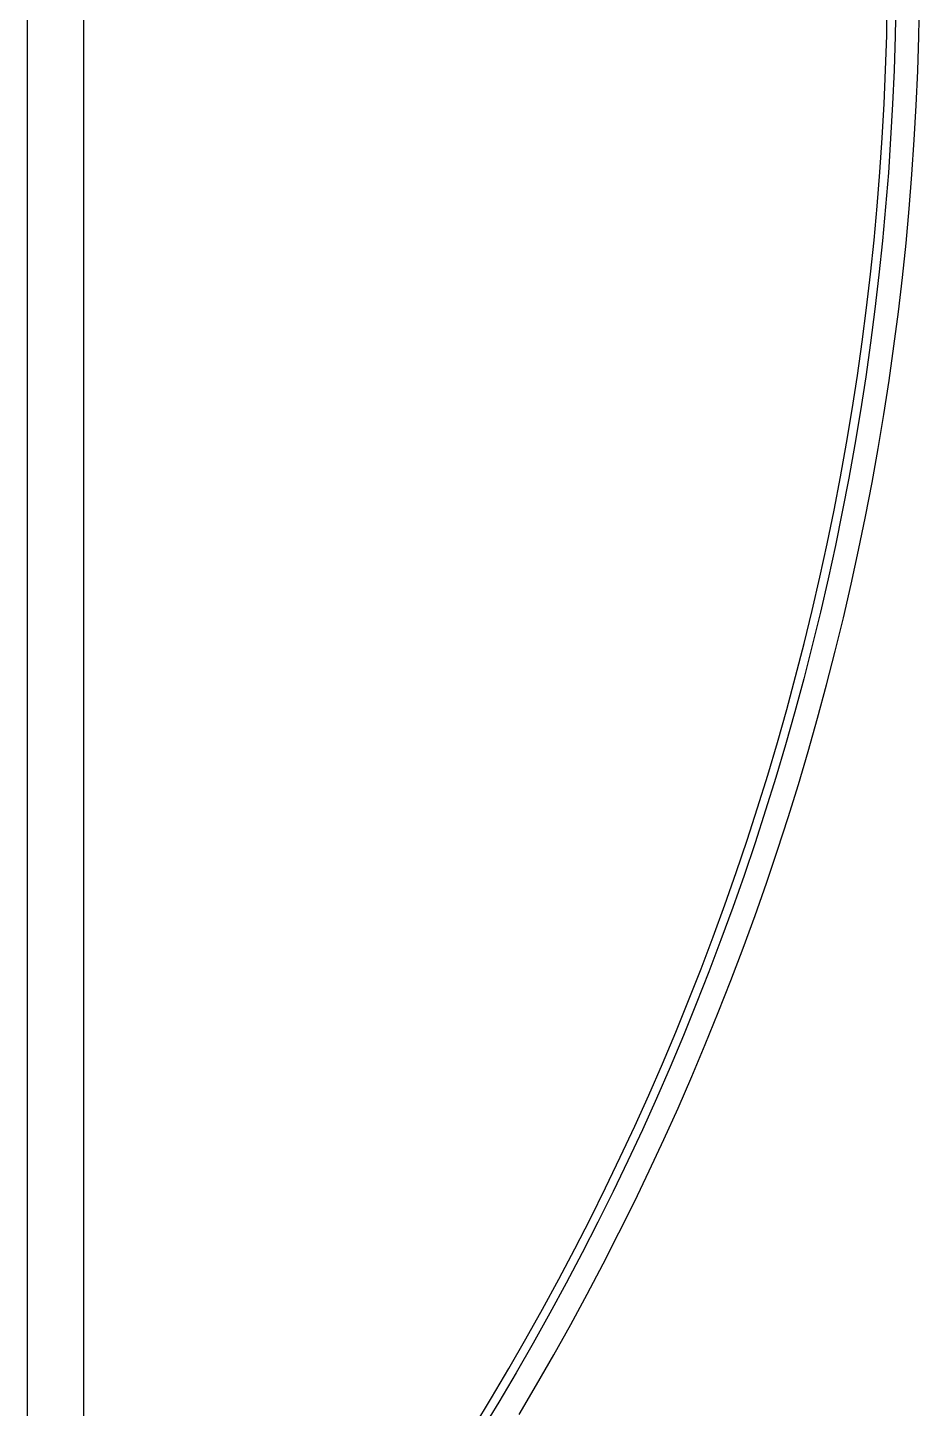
# Model space of a CAD drawing. Extents: x -16 to 83, y -18 to 83.
# Drawn here: x 66.75 to 82.75, y 6.4 to 31.17 of the extents above; entities that cross this region are included whole.
import ezdxf

# ---------------------------------------------------------------- set-up
doc = ezdxf.new("R2010")
doc.units = 0

msp = doc.modelspace()

# ---------------------------------------------------------------- linework, layer by layer
for p, q in [((67.75, 67.25), (67.75, -2.75)), ((66.75, -2.25), (66.75, 66.75)), ((82.16, 31.0248), (82.1712, 31.6373)), ((82.3212, 31.6355), (82.3099, 31.0211)), ((82.7348, 31.0107), (82.7462, 31.6303)), ((82.1412, 30.4124), (82.16, 31.0248)), ((82.3099, 31.0211), (82.2911, 30.4069)), ((82.7158, 30.3912), (82.7348, 31.0107)), ((82.1149, 29.8003), (82.1412, 30.4124)), ((82.2911, 30.4069), (82.2647, 29.7929)), ((82.6892, 29.7721), (82.7158, 30.3912)), ((82.081, 29.1886), (82.1149, 29.8003)), ((82.2647, 29.7929), (82.2308, 29.1794)), ((82.655, 29.1533), (82.6892, 29.7721)), ((82.0397, 28.5773), (82.081, 29.1886)), ((82.2308, 29.1794), (82.1893, 28.5663)), ((82.6132, 28.535), (82.655, 29.1533)), ((81.9909, 27.9666), (82.0397, 28.5773)), ((82.1893, 28.5663), (82.1404, 27.9537)), ((82.5638, 27.9172), (82.6132, 28.535)), ((81.9346, 27.3565), (81.9909, 27.9666)), ((82.1404, 27.9537), (82.0839, 27.3418)), ((82.5068, 27.3001), (82.5638, 27.9172)), ((81.8708, 26.7472), (81.9346, 27.3565)), ((82.0839, 27.3418), (82.0199, 26.7306)), ((82.4423, 26.6838), (82.5068, 27.3001)), ((81.7995, 26.1387), (81.8708, 26.7472)), ((82.0199, 26.7306), (81.9484, 26.1203)), ((82.3702, 26.0683), (82.4423, 26.6838)), ((81.7208, 25.5311), (81.7995, 26.1387)), ((81.9484, 26.1203), (81.8694, 25.5109)), ((82.2906, 25.4537), (82.3702, 26.0683)), ((81.6346, 24.9245), (81.7208, 25.5311)), ((81.8694, 25.5109), (81.783, 24.9025)), ((82.2034, 24.8401), (82.2906, 25.4537)), ((81.541, 24.319), (81.6346, 24.9245)), ((81.783, 24.9025), (81.6891, 24.2952)), ((82.1087, 24.2277), (82.2034, 24.8401)), ((81.44, 23.7147), (81.541, 24.319)), ((81.6891, 24.2952), (81.5878, 23.6891)), ((82.0065, 23.6164), (82.1087, 24.2277)), ((81.3315, 23.1117), (81.44, 23.7147)), ((81.5878, 23.6891), (81.479, 23.0843)), ((81.8968, 23.0065), (82.0065, 23.6164)), ((81.2157, 22.5101), (81.3315, 23.1117)), ((81.479, 23.0843), (81.3628, 22.4809)), ((81.7796, 22.3979), (81.8968, 23.0065)), ((81.0925, 21.91), (81.2157, 22.5101)), ((81.3628, 22.4809), (81.2392, 21.8789)), ((81.655, 21.7909), (81.7796, 22.3979)), ((80.9619, 21.3114), (81.0925, 21.91)), ((81.2392, 21.8789), (81.1083, 21.2785)), ((81.5229, 21.1854), (81.655, 21.7909)), ((80.824, 20.7144), (80.9619, 21.3114)), ((81.1083, 21.2785), (80.97, 20.6798)), ((81.3835, 20.5816), (81.5229, 21.1854)), ((80.6788, 20.1192), (80.824, 20.7144)), ((80.97, 20.6798), (80.8243, 20.0828)), ((81.2366, 19.9795), (81.3835, 20.5816)), ((80.5263, 19.5258), (80.6788, 20.1192)), ((80.8243, 20.0828), (80.6713, 19.4876)), ((81.0823, 19.3793), (81.2366, 19.9795)), ((80.3665, 18.9344), (80.5263, 19.5258)), ((80.6713, 19.4876), (80.5111, 18.8944)), ((80.9207, 18.781), (81.0823, 19.3793)), ((80.1995, 18.3449), (80.3665, 18.9344)), ((80.5111, 18.8944), (80.3436, 18.3031)), ((80.7517, 18.1848), (80.9207, 18.781)), ((80.0252, 17.7575), (80.1995, 18.3449)), ((80.3436, 18.3031), (80.1688, 17.714)), ((80.5755, 17.5906), (80.7517, 18.1848)), ((79.8438, 17.1724), (80.0252, 17.7575)), ((80.1688, 17.714), (79.9868, 17.1271)), ((80.392, 16.9987), (80.5755, 17.5906)), ((79.6552, 16.5894), (79.8438, 17.1724)), ((79.9868, 17.1271), (79.7976, 16.5424)), ((80.2012, 16.4091), (80.392, 16.9987)), ((79.4594, 16.0089), (79.6552, 16.5894)), ((79.7976, 16.5424), (79.6013, 15.9601)), ((80.0032, 15.8218), (80.2012, 16.4091)), ((79.2566, 15.4308), (79.4594, 16.0089)), ((79.6013, 15.9601), (79.3978, 15.3802)), ((79.798, 15.2371), (80.0032, 15.8218)), ((79.0466, 14.8552), (79.2566, 15.4308)), ((79.3978, 15.3802), (79.1872, 14.8029)), ((79.5856, 14.6549), (79.798, 15.2371)), ((78.8297, 14.2822), (79.0466, 14.8552)), ((79.1872, 14.8029), (78.9696, 14.2283)), ((79.3661, 14.0753), (79.5856, 14.6549)), ((78.6057, 13.712), (78.8297, 14.2822)), ((78.9696, 14.2283), (78.7449, 13.6563)), ((79.1396, 13.4985), (79.3661, 14.0753)), ((78.3747, 13.1445), (78.6057, 13.712)), ((78.7449, 13.6563), (78.5133, 13.0871)), ((78.9059, 12.9245), (79.1396, 13.4985)), ((78.1367, 12.58), (78.3747, 13.1445)), ((78.5133, 13.0871), (78.2746, 12.5209)), ((78.6652, 12.3534), (78.9059, 12.9245)), ((77.8919, 12.0183), (78.1367, 12.58)), ((78.2746, 12.5209), (78.0291, 11.9576)), ((78.4176, 11.7853), (78.6652, 12.3534)), ((77.6402, 11.4598), (77.8919, 12.0183)), ((78.0291, 11.9576), (77.7766, 11.3973)), ((78.163, 11.2203), (78.4176, 11.7853)), ((77.3817, 10.9043), (77.6402, 11.4598)), ((77.7766, 11.3973), (77.5173, 10.8402)), ((77.9015, 10.6585), (78.163, 11.2203)), ((77.1163, 10.3521), (77.3817, 10.9043)), ((77.5173, 10.8402), (77.2511, 10.2863)), ((77.6331, 10.0999), (77.9015, 10.6585)), ((76.8442, 9.80316), (77.1163, 10.3521)), ((77.2511, 10.2863), (76.9782, 9.73572)), ((77.3578, 9.54463), (77.6331, 10.0999)), ((76.5654, 9.25761), (76.8442, 9.80316)), ((76.9782, 9.73572), (76.6985, 9.18854)), ((77.0758, 8.9928), (77.3578, 9.54463)), ((76.2799, 8.71553), (76.5654, 9.25761)), ((76.6985, 9.18854), (76.4122, 8.64482)), ((76.787, 8.44447), (77.0758, 8.9928)), ((75.9878, 8.17699), (76.2799, 8.71553)), ((76.4122, 8.64482), (76.1192, 8.10466)), ((76.4915, 7.89972), (76.787, 8.44447)), ((75.6891, 7.64206), (75.9878, 8.17699)), ((76.1192, 8.10466), (75.8196, 7.56813)), ((76.1894, 7.35864), (76.4915, 7.89972)), ((75.3838, 7.11086), (75.6891, 7.64206)), ((75.8196, 7.56813), (75.5134, 7.03532)), ((75.8806, 6.82132), (76.1894, 7.35864)), ((75.0721, 6.58342), (75.3838, 7.11086)), ((75.5134, 7.03532), (75.2008, 6.50632)), ((75.5653, 6.28781), (75.8806, 6.82132)), ((74.7539, 6.05986), (75.0721, 6.58342)), ((75.2008, 6.50632), (74.8816, 5.98119))]:
    msp.add_line(p, q)

doc.saveas('drawing.dxf')
